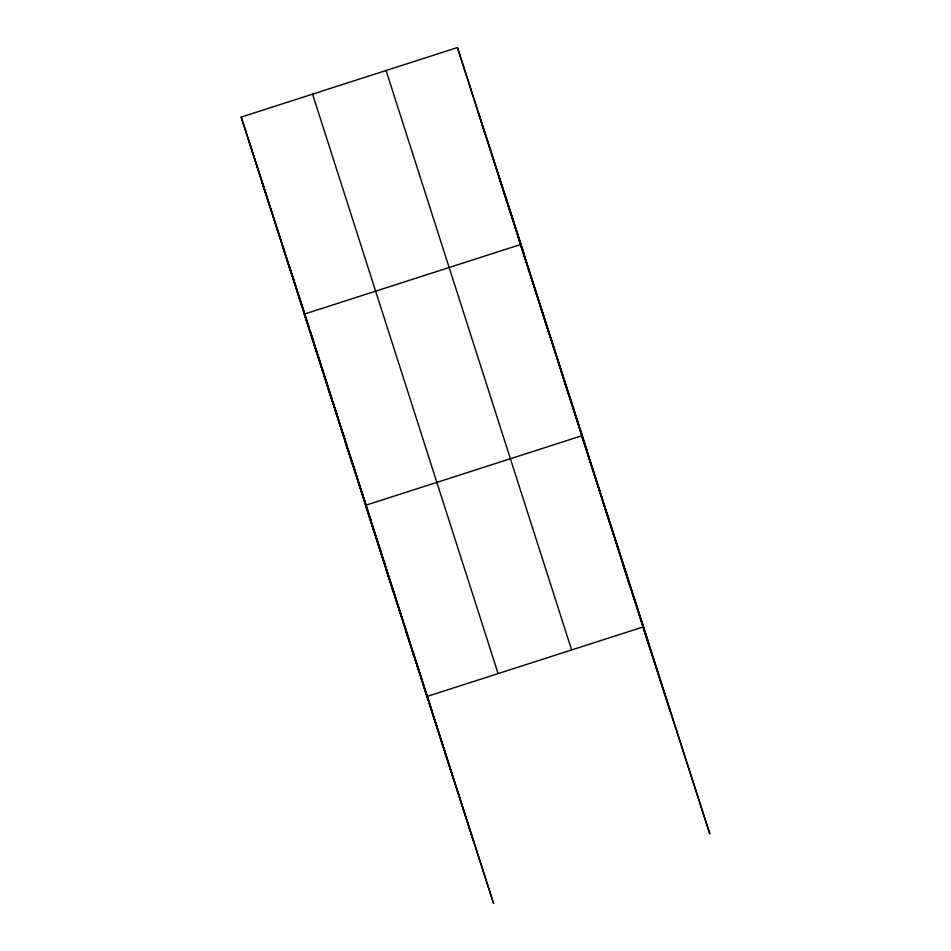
<?xml version="1.0" encoding="UTF-8"?>
<svg xmlns="http://www.w3.org/2000/svg" width="951" height="951" viewBox="0 0 951 951"><rect width="100%" height="100%" fill="white"/><g stroke="black" fill="none" stroke-linecap="round" stroke-linejoin="round"><path stroke-width="1.43" d="M411.938 648.487L493.569 903.45L241.197 117.104L457.431 47.55L524.251 254.452M426.749 696.548L642.971 626.994L709.803 833.896L504.672 193.814M478.46 113.217L485.925 136.373M499.489 178.895L506.954 202.04M587.338 451.463L520.506 244.562L304.284 314.115L371.116 521.017M540.917 308.302L548.394 331.447M561.328 372.043L568.805 395.188M648.57 642.686L581.739 435.784L365.517 505.326L412.306 650.211L371.936 524.12M602.149 499.525L609.627 522.67M622.56 563.265L630.038 586.41M241.197 117.104L288.438 263.368M307.577 322.591L288.902 264.77L309.467 329.034M262.226 182.77L269.704 205.915M283.255 248.437L290.733 271.594M324.695 377.856L332.172 401.001M345.106 441.597L352.583 464.742M432.348 712.228L412.758 651.59L473.99 842.812M385.928 569.067L393.405 592.211M406.339 632.807L413.816 655.952M484.487 131.333L670.039 710.789M457.431 47.55L650.448 650.151M386.07 70.505L571.622 649.949M312.558 94.149L498.098 673.593M308.029 324.006L309.372 328.19M310.264 330.984L316.98 351.941M317.872 354.735L324.588 375.704M325.48 378.498L328.606 388.27M329.058 389.672L332.184 399.456M333.088 402.249L339.792 423.207M340.684 426L347.4 446.958M348.292 449.752L349.635 453.948M350.087 455.339L402.618 619.398M404.389 624.938L410.154 642.947M309.919 330.425L371.496 522.729M248.675 140.249L453.805 780.331"/></g></svg>
